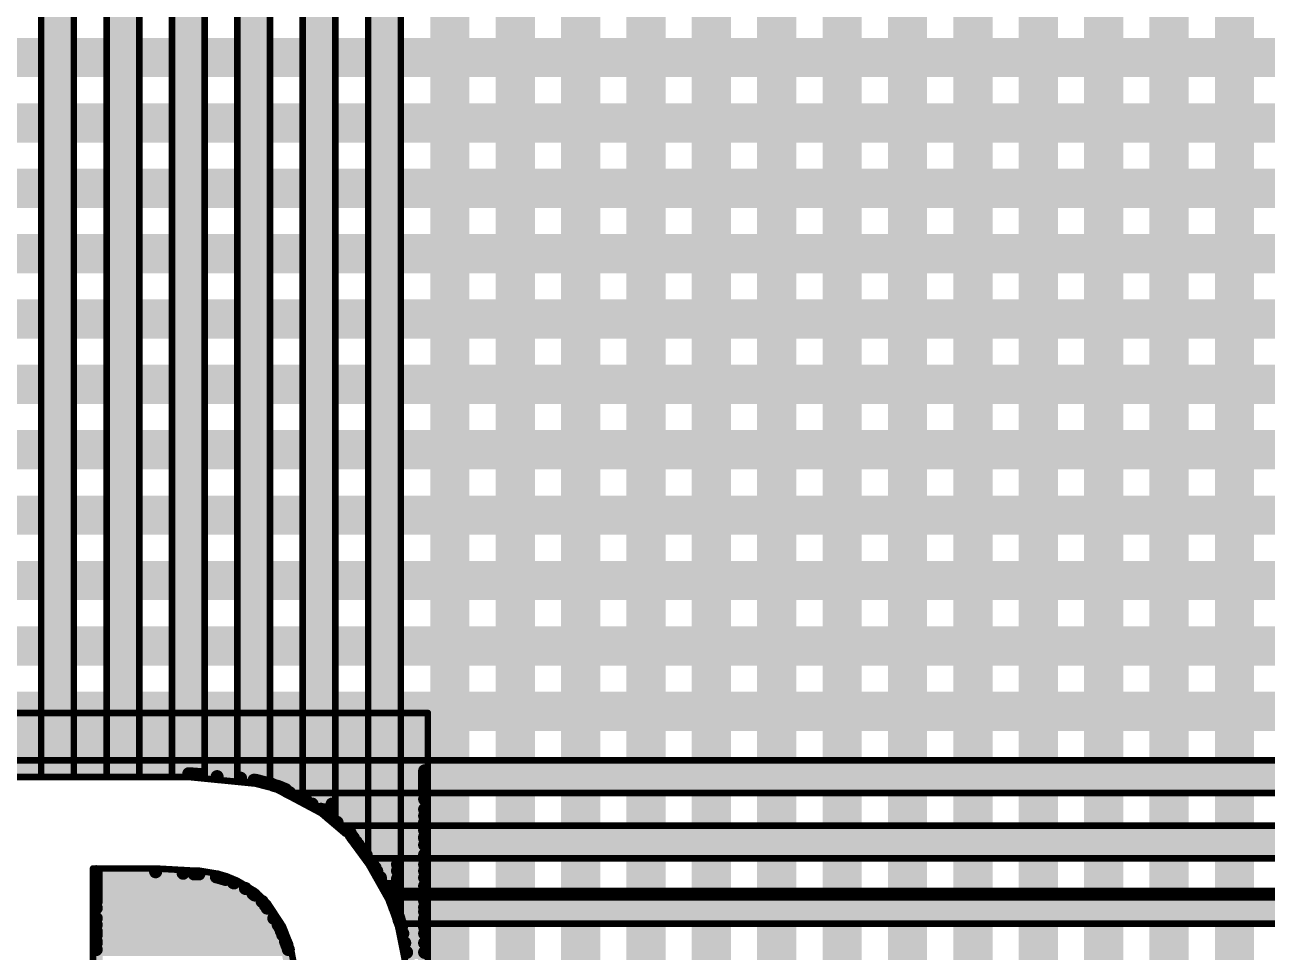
# Model space of a CAD drawing. Header units: millimetres. Extents: x 2260 to 2572, y -21 to 200.
# Drawn here: x 2340.845 to 2345.671, y 69.205 to 72.808 of the extents above; entities that cross this region are included whole.
import ezdxf

# ---------------------------------------------------------------- set-up
doc = ezdxf.new("R2010")
doc.units = ezdxf.units.MM
doc.layers.get('0').update_dxf_attribs({"lineweight": 18})
doc.layers.add('01', color=1, linetype='Continuous', lineweight=18)

# ---------------------------------------------------------------- blocks, each defined once
blk = doc.blocks.new('PAD_R1')
blk.add_lwpolyline([(0.25, 0, 0.5, 0.5, 1), (-0.25, 0, 0.5, 0.5, 1)], format="xyseb", close=True)

msp = doc.modelspace()

# ---------------------------------------------------------------- linework, layer by layer
at = {"layer": '01'}
for points in [[(2342.4962, 137.5361, 0.1524, 0.1524, 0), (2342.4962, 65.7287, 0.1524, 0.1524, 0)], [(2342.7502, 137.5361, 0.1524, 0.1524, 0), (2342.7502, 65.7287, 0.1524, 0.1524, 0)], [(2343.0042, 137.5361, 0.1524, 0.1524, 0), (2343.0042, 65.7287, 0.1524, 0.1524, 0)], [(2343.2582, 137.5361, 0.1524, 0.1524, 0), (2343.2582, 65.7287, 0.1524, 0.1524, 0)], [(2343.5122, 137.5361, 0.1524, 0.1524, 0), (2343.5122, 65.7287, 0.1524, 0.1524, 0)], [(2343.7662, 137.5361, 0.1524, 0.1524, 0), (2343.7662, 65.7287, 0.1524, 0.1524, 0)], [(2344.0202, 137.5361, 0.1524, 0.1524, 0), (2344.0202, 65.7287, 0.1524, 0.1524, 0)], [(2344.2742, 137.5361, 0.1524, 0.1524, 0), (2344.2742, 65.7287, 0.1524, 0.1524, 0)], [(2344.5282, 137.5361, 0.1524, 0.1524, 0), (2344.5282, 65.7287, 0.1524, 0.1524, 0)], [(2344.7822, 137.5361, 0.1524, 0.1524, 0), (2344.7822, 65.7287, 0.1524, 0.1524, 0)], [(2345.0362, 137.5361, 0.1524, 0.1524, 0), (2345.0362, 65.7287, 0.1524, 0.1524, 0)], [(2345.2902, 137.5361, 0.1524, 0.1524, 0), (2345.2902, 65.7287, 0.1524, 0.1524, 0)], [(2345.5442, 137.5361, 0.1524, 0.1524, 0), (2345.5442, 65.7287, 0.1524, 0.1524, 0)], [(2340.9468, 69.8732, 0.1016, 0.1016, 0), (2340.9468, 137.5361, 0.1016, 0.1016, 0)], [(2340.9087, 137.5361, 0.0254, 0.0254, 0), (2340.9087, 69.8859, 0.0254, 0.0254, 0)], [(2340.9976, 69.8732, 0.1016, 0.1016, 0), (2340.9976, 137.5361, 0.1016, 0.1016, 0)], [(2341.0357, 69.8859, 0.0254, 0.0254, 0), (2341.0357, 137.5361, 0.0254, 0.0254, 0)], [(2341.2008, 69.8732, 0.1016, 0.1016, 0), (2341.2008, 137.5361, 0.1016, 0.1016, 0)], [(2341.1627, 137.5361, 0.0254, 0.0254, 0), (2341.1627, 69.8859, 0.0254, 0.0254, 0)], [(2341.2516, 69.8732, 0.1016, 0.1016, 0), (2341.2516, 137.5361, 0.1016, 0.1016, 0)], [(2341.2897, 69.8859, 0.0254, 0.0254, 0), (2341.2897, 137.5361, 0.0254, 0.0254, 0)], [(2341.4548, 69.8732, 0.1016, 0.1016, 0), (2341.4548, 137.5361, 0.1016, 0.1016, 0)], [(2341.4167, 137.5361, 0.0254, 0.0254, 0), (2341.4167, 69.8859, 0.0254, 0.0254, 0)], [(2341.5056, 69.8732, 0.1016, 0.1016, 0), (2341.5056, 137.5361, 0.1016, 0.1016, 0)], [(2341.5437, 69.8813, 0.0254, 0.0254, 0), (2341.5437, 137.5361, 0.0254, 0.0254, 0)], [(2341.7088, 69.8591, 0.1016, 0.1016, 0), (2341.7088, 137.5361, 0.1016, 0.1016, 0)], [(2341.6707, 137.5361, 0.0254, 0.0254, 0), (2341.6707, 69.8701, 0.0254, 0.0254, 0)], [(2341.7596, 69.8591, 0.1016, 0.1016, 0), (2341.7596, 137.5361, 0.1016, 0.1016, 0)], [(2341.7977, 69.8464, 0.0254, 0.0254, 0), (2341.7977, 137.5361, 0.0254, 0.0254, 0)], [(2341.9628, 69.7808, 0.1016, 0.1016, 0), (2341.9628, 137.5361, 0.1016, 0.1016, 0)], [(2341.9247, 137.5361, 0.0254, 0.0254, 0), (2341.9247, 69.788, 0.0254, 0.0254, 0)], [(2342.0136, 69.7808, 0.1016, 0.1016, 0), (2342.0136, 137.5361, 0.1016, 0.1016, 0)], [(2342.0517, 69.7019, 0.0254, 0.0254, 0), (2342.0517, 137.5361, 0.0254, 0.0254, 0)], [(2342.2168, 69.5465, 0.1016, 0.1016, 0), (2342.2168, 137.5361, 0.1016, 0.1016, 0)], [(2342.1787, 137.5361, 0.0254, 0.0254, 0), (2342.1787, 69.5498, 0.0254, 0.0254, 0)], [(2342.2676, 69.5465, 0.1016, 0.1016, 0), (2342.2676, 137.5361, 0.1016, 0.1016, 0)], [(2342.3057, 69.2544, 0.0254, 0.0254, 0), (2342.3057, 137.5361, 0.0254, 0.0254, 0)], [(2350.4741, 72.6813, 0.1524, 0.1524, 0), (2325.4264, 72.6813, 0.1524, 0.1524, 0)], [(2350.4741, 72.4273, 0.1524, 0.1524, 0), (2325.4264, 72.4273, 0.1524, 0.1524, 0)], [(2350.4741, 72.1733, 0.1524, 0.1524, 0), (2325.4264, 72.1733, 0.1524, 0.1524, 0)], [(2350.4741, 71.9193, 0.1524, 0.1524, 0), (2325.4264, 71.9193, 0.1524, 0.1524, 0)], [(2350.4741, 71.6653, 0.1524, 0.1524, 0), (2325.4264, 71.6653, 0.1524, 0.1524, 0)], [(2350.4741, 71.4113, 0.1524, 0.1524, 0), (2325.4264, 71.4113, 0.1524, 0.1524, 0)], [(2350.4741, 71.1573, 0.1524, 0.1524, 0), (2325.4264, 71.1573, 0.1524, 0.1524, 0)], [(2350.4741, 70.9033, 0.1524, 0.1524, 0), (2325.4264, 70.9033, 0.1524, 0.1524, 0)], [(2350.4741, 70.6493, 0.1524, 0.1524, 0), (2325.4264, 70.6493, 0.1524, 0.1524, 0)], [(2350.4741, 70.3953, 0.1524, 0.1524, 0), (2325.4264, 70.3953, 0.1524, 0.1524, 0)], [(2350.4741, 70.1413, 0.1524, 0.1524, 0), (2325.4264, 70.1413, 0.1524, 0.1524, 0)], [(2342.4236, 70.0457, 0.2032, 0.2032, 0), (2336.9063, 70.0457, 0.2032, 0.2032, 0)], [(2342.4109, 70.1346, 0.0254, 0.0254, 0), (2336.919, 70.1346, 0.0254, 0.0254, 0)], [(2342.4109, 67.8162, 0.0254, 0.0254, 0), (2342.4109, 70.1346, 0.0254, 0.0254, 0)], [(2342.4236, 70.0114, 0.2032, 0.2032, 0), (2336.9063, 70.0114, 0.2032, 0.2032, 0)], [(2350.4912, 69.9352, 0.0508, 0.0508, 0), (2325.4092, 69.9352, 0.0508, 0.0508, 0)], [(2350.4741, 69.9381, 0.0508, 0.0508, 0), (2325.4264, 69.9381, 0.0508, 0.0508, 0)], [(2350.4741, 69.9381, 0.0508, 0.0508, 0), (2325.4264, 69.9381, 0.0508, 0.0508, 0)], [(2350.4741, 69.9508, 0.0254, 0.0254, 0), (2325.4264, 69.9508, 0.0254, 0.0254, 0)], [(2350.5201, 69.9098, 0.0508, 0.0508, 0), (2339.758, 69.9098, 0.0508, 0.0508, 0)], [(2342.3982, 69.9098, 0.0508, 0.0508, 0), (2339.758, 69.9098, 0.0508, 0.0508, 0)], [(2342.3982, 69.8732, 0.0508, 0.0508, 0), (2342.3982, 69.9098, 0.0508, 0.0508, 0)], [(2340.6769, 69.8986, 0.0508, 0.0508, 0), (2341.4823, 69.8986, 0.0508, 0.0508, 0)], [(2340.6769, 69.8986, 0.0508, 0.0508, 0), (2341.4823, 69.8986, 0.0508, 0.0508, 0)], [(2340.6896, 69.8859, 0.0254, 0.0254, 0), (2341.4816, 69.8859, 0.0254, 0.0254, 0)], [(2340.6896, 69.8859, 0.0254, 0.0254, 0), (2341.4816, 69.8859, 0.0254, 0.0254, 0)], [(2340.9087, 69.8859, 0.0254, 0.0254, 0), (2341.0357, 69.8859, 0.0254, 0.0254, 0)], [(2341.1627, 69.8859, 0.0254, 0.0254, 0), (2341.2897, 69.8859, 0.0254, 0.0254, 0)], [(2341.4167, 69.8859, 0.0254, 0.0254, 0), (2341.4815, 69.8859, 0.0254, 0.0254, 0)], [(2341.482, 69.8986, 0.0508, 0.0508, 0), (2341.531, 69.895, 0.0508, 0.0508, 0)], [(2341.4823, 69.8986, 0.0508, 0.0508, 0), (2341.7423, 69.8729, 0.0508, 0.0508, 0)], [(2341.4823, 69.8986, 0.0508, 0.0508, 0), (2341.7423, 69.8729, 0.0508, 0.0508, 0)], [(2341.4815, 69.8859, 0.0254, 0.0254, 0), (2341.5437, 69.8813, 0.0254, 0.0254, 0)], [(2341.4816, 69.8859, 0.0254, 0.0254, 0), (2341.7401, 69.8603, 0.0254, 0.0254, 0)], [(2341.4816, 69.8859, 0.0254, 0.0254, 0), (2341.7401, 69.8603, 0.0254, 0.0254, 0)], [(2350.5249, 69.8873, 0.0508, 0.0508, 0), (2341.592, 69.8873, 0.0508, 0.0508, 0)], [(2341.6834, 69.8811, 0.0508, 0.0508, 0), (2341.7428, 69.8727, 0.0508, 0.0508, 0)], [(2341.6707, 69.8701, 0.0254, 0.0254, 0), (2341.7403, 69.8603, 0.0254, 0.0254, 0)], [(2350.5233, 69.8732, 0.0508, 0.0508, 0), (2341.7351, 69.8732, 0.0508, 0.0508, 0)], [(2342.3982, 69.8732, 0.0508, 0.0508, 0), (2341.7351, 69.8732, 0.0508, 0.0508, 0)], [(2341.7423, 69.8729, 0.0508, 0.0508, 0), (2341.7947, 69.8592, 0.0508, 0.0508, 0)], [(2341.7423, 69.8729, 0.0508, 0.0508, 0), (2341.7947, 69.8592, 0.0508, 0.0508, 0)], [(2341.7428, 69.8727, 0.0508, 0.0508, 0), (2341.7854, 69.8617, 0.0508, 0.0508, 0)], [(2341.7947, 69.8592, 0.0508, 0.0508, 0), (2341.8005, 69.8592, 0.0508, 0.0508, 0)], [(2341.7947, 69.8592, 0.0508, 0.0508, 0), (2341.8005, 69.8592, 0.0508, 0.0508, 0)], [(2341.8005, 69.8592, 0.0508, 0.0508, 0), (2341.8101, 69.8544, 0.0508, 0.0508, 0)], [(2341.8005, 69.8592, 0.0508, 0.0508, 0), (2341.8101, 69.8544, 0.0508, 0.0508, 0)], [(2342.3982, 69.8478, 0.0508, 0.0508, 0), (2342.3982, 69.8732, 0.0508, 0.0508, 0)], [(2341.7401, 69.8603, 0.0254, 0.0254, 0), (2341.793, 69.8465, 0.0254, 0.0254, 0)], [(2341.7401, 69.8603, 0.0254, 0.0254, 0), (2341.793, 69.8465, 0.0254, 0.0254, 0)], [(2341.7403, 69.8603, 0.0254, 0.0254, 0), (2341.793, 69.8465, 0.0254, 0.0254, 0)], [(2341.793, 69.8465, 0.0254, 0.0254, 0), (2341.7975, 69.8465, 0.0254, 0.0254, 0)], [(2341.793, 69.8465, 0.0254, 0.0254, 0), (2341.7975, 69.8465, 0.0254, 0.0254, 0)], [(2341.793, 69.8465, 0.0254, 0.0254, 0), (2341.7975, 69.8465, 0.0254, 0.0254, 0)], [(2341.8101, 69.8544, 0.0508, 0.0508, 0), (2341.8158, 69.8523, 0.0508, 0.0508, 0)], [(2341.8101, 69.8544, 0.0508, 0.0508, 0), (2341.8158, 69.8523, 0.0508, 0.0508, 0)], [(2341.7975, 69.8465, 0.0254, 0.0254, 0), (2341.8051, 69.8427, 0.0254, 0.0254, 0)], [(2341.7975, 69.8465, 0.0254, 0.0254, 0), (2341.8051, 69.8427, 0.0254, 0.0254, 0)], [(2341.7975, 69.8465, 0.0254, 0.0254, 0), (2341.7977, 69.8464, 0.0254, 0.0254, 0)], [(2341.8158, 69.8523, 0.0508, 0.0508, 0), (2341.8278, 69.8494, 0.0508, 0.0508, 0)], [(2341.8158, 69.8523, 0.0508, 0.0508, 0), (2341.829, 69.8491, 0.0508, 0.0508, 0)], [(2341.8051, 69.8427, 0.0254, 0.0254, 0), (2341.8121, 69.8402, 0.0254, 0.0254, 0)], [(2341.8051, 69.8427, 0.0254, 0.0254, 0), (2341.8121, 69.8402, 0.0254, 0.0254, 0)], [(2341.8121, 69.8402, 0.0254, 0.0254, 0), (2341.8238, 69.8373, 0.0254, 0.0254, 0)], [(2341.8121, 69.8402, 0.0254, 0.0254, 0), (2341.8244, 69.8372, 0.0254, 0.0254, 0)], [(2341.8278, 69.8494, 0.0508, 0.0508, 0), (2341.8589, 69.8365, 0.0508, 0.0508, 0)], [(2341.829, 69.8491, 0.0508, 0.0508, 0), (2342.0034, 69.7561, 0.0508, 0.0508, 0)], [(2342.3982, 69.8478, 0.0508, 0.0508, 0), (2341.8305, 69.8478, 0.0508, 0.0508, 0)], [(2350.5066, 69.8478, 0.0508, 0.0508, 0), (2341.8306, 69.8478, 0.0508, 0.0508, 0)], [(2341.8238, 69.8373, 0.0254, 0.0254, 0), (2341.8563, 69.8238, 0.0254, 0.0254, 0)], [(2341.8244, 69.8372, 0.0254, 0.0254, 0), (2341.9962, 69.7456, 0.0254, 0.0254, 0)], [(2342.3982, 69.8338, 0.0508, 0.0508, 0), (2341.8568, 69.8338, 0.0508, 0.0508, 0)], [(2341.8589, 69.8365, 0.0508, 0.0508, 0), (2350.4741, 69.8365, 0.0508, 0.0508, 0)], [(2342.3982, 69.831, 0.0508, 0.0508, 0), (2341.8621, 69.831, 0.0508, 0.0508, 0)], [(2342.3982, 69.828, 0.0508, 0.0508, 0), (2341.8678, 69.828, 0.0508, 0.0508, 0)], [(2341.8563, 69.8238, 0.0254, 0.0254, 0), (2350.4741, 69.8238, 0.0254, 0.0254, 0)], [(2342.3982, 69.8252, 0.0508, 0.0508, 0), (2341.873, 69.8252, 0.0508, 0.0508, 0)], [(2342.3982, 69.8338, 0.0508, 0.0508, 0), (2342.3982, 69.8478, 0.0508, 0.0508, 0)], [(2342.3982, 69.831, 0.0508, 0.0508, 0), (2342.3982, 69.8338, 0.0508, 0.0508, 0)], [(2342.3982, 69.828, 0.0508, 0.0508, 0), (2342.3982, 69.831, 0.0508, 0.0508, 0)], [(2342.3982, 69.8252, 0.0508, 0.0508, 0), (2342.3982, 69.828, 0.0508, 0.0508, 0)], [(2342.3982, 69.735, 0.0508, 0.0508, 0), (2342.3982, 69.8252, 0.0508, 0.0508, 0)], [(2342.3982, 69.7998, 0.0508, 0.0508, 0), (2341.9215, 69.7998, 0.0508, 0.0508, 0)], [(2341.9374, 69.7952, 0.0508, 0.0508, 0), (2342.0033, 69.7561, 0.0508, 0.0508, 0)], [(2341.9247, 69.788, 0.0254, 0.0254, 0), (2341.9962, 69.7456, 0.0254, 0.0254, 0)], [(2342.039, 69.7808, 0.0508, 0.0508, 0), (2341.961, 69.7808, 0.0508, 0.0508, 0)], [(2342.3982, 69.7604, 0.0508, 0.0508, 0), (2341.9954, 69.7604, 0.0508, 0.0508, 0)], [(2342.039, 69.735, 0.0508, 0.0508, 0), (2342.039, 69.7808, 0.0508, 0.0508, 0)], [(2342.039, 69.7579, 0.0508, 0.0508, 0), (2342.0003, 69.7579, 0.0508, 0.0508, 0)], [(2342.0033, 69.7561, 0.0508, 0.0508, 0), (2342.0394, 69.7284, 0.0508, 0.0508, 0)], [(2342.0034, 69.7561, 0.0508, 0.0508, 0), (2342.0944, 69.6786, 0.0508, 0.0508, 0)], [(2341.9962, 69.7456, 0.0254, 0.0254, 0), (2342.0897, 69.6659, 0.0254, 0.0254, 0)], [(2341.9962, 69.7456, 0.0254, 0.0254, 0), (2342.0453, 69.7079, 0.0254, 0.0254, 0)], [(2342.3982, 69.735, 0.0508, 0.0508, 0), (2342.0276, 69.735, 0.0508, 0.0508, 0)], [(2342.039, 69.735, 0.0508, 0.0508, 0), (2342.0301, 69.735, 0.0508, 0.0508, 0)], [(2342.039, 69.7282, 0.0508, 0.0508, 0), (2342.039, 69.735, 0.0508, 0.0508, 0)], [(2342.3982, 69.6532, 0.0508, 0.0508, 0), (2342.3982, 69.735, 0.0508, 0.0508, 0)], [(2342.3982, 69.7096, 0.0508, 0.0508, 0), (2342.058, 69.7096, 0.0508, 0.0508, 0)], [(2342.0453, 69.7079, 0.0254, 0.0254, 0), (2342.0517, 69.7019, 0.0254, 0.0254, 0)], [(2342.0554, 69.6968, 0.0254, 0.0254, 0), (2342.0899, 69.6659, 0.0254, 0.0254, 0)], [(2350.4741, 69.6968, 0.0254, 0.0254, 0), (2342.0554, 69.6968, 0.0254, 0.0254, 0)], [(2350.4741, 69.6841, 0.0508, 0.0508, 0), (2342.0886, 69.6841, 0.0508, 0.0508, 0)], [(2342.0886, 69.6841, 0.0508, 0.0508, 0), (2342.0948, 69.6786, 0.0508, 0.0508, 0)], [(2350.4741, 69.6841, 0.0508, 0.0508, 0), (2342.0886, 69.6841, 0.0508, 0.0508, 0)], [(2342.3982, 69.6786, 0.0508, 0.0508, 0), (2342.0944, 69.6786, 0.0508, 0.0508, 0)], [(2342.0944, 69.6786, 0.0508, 0.0508, 0), (2342.1038, 69.6786, 0.0508, 0.0508, 0)], [(2350.4971, 69.6786, 0.0508, 0.0508, 0), (2342.0948, 69.6786, 0.0508, 0.0508, 0)], [(2342.0948, 69.6786, 0.0508, 0.0508, 0), (2342.1038, 69.6786, 0.0508, 0.0508, 0)], [(2342.1038, 69.6786, 0.0508, 0.0508, 0), (2342.1124, 69.6607, 0.0508, 0.0508, 0)], [(2342.1038, 69.6786, 0.0508, 0.0508, 0), (2342.1125, 69.6605, 0.0508, 0.0508, 0)], [(2342.0897, 69.6659, 0.0254, 0.0254, 0), (2342.0958, 69.6659, 0.0254, 0.0254, 0)], [(2342.0899, 69.6659, 0.0254, 0.0254, 0), (2342.0958, 69.6659, 0.0254, 0.0254, 0)], [(2342.0958, 69.6659, 0.0254, 0.0254, 0), (2342.1015, 69.654, 0.0254, 0.0254, 0)], [(2342.0958, 69.6659, 0.0254, 0.0254, 0), (2342.1016, 69.6539, 0.0254, 0.0254, 0)], [(2342.1124, 69.6607, 0.0508, 0.0508, 0), (2342.1215, 69.6486, 0.0508, 0.0508, 0)], [(2342.1125, 69.6605, 0.0508, 0.0508, 0), (2342.2054, 69.534, 0.0508, 0.0508, 0)], [(2342.1015, 69.654, 0.0254, 0.0254, 0), (2342.165, 69.5698, 0.0254, 0.0254, 0)], [(2342.1016, 69.6539, 0.0254, 0.0254, 0), (2342.1946, 69.5272, 0.0254, 0.0254, 0)], [(2342.3982, 69.6532, 0.0508, 0.0508, 0), (2342.1174, 69.6532, 0.0508, 0.0508, 0)], [(2350.5212, 69.6532, 0.0508, 0.0508, 0), (2342.1175, 69.6532, 0.0508, 0.0508, 0)], [(2342.1215, 69.6486, 0.0508, 0.0508, 0), (2342.1713, 69.5825, 0.0508, 0.0508, 0)], [(2342.3982, 69.6474, 0.0508, 0.0508, 0), (2342.1216, 69.6474, 0.0508, 0.0508, 0)], [(2350.5233, 69.6474, 0.0508, 0.0508, 0), (2342.1219, 69.6474, 0.0508, 0.0508, 0)], [(2350.5249, 69.6333, 0.0508, 0.0508, 0), (2342.1325, 69.6333, 0.0508, 0.0508, 0)], [(2342.3982, 69.622, 0.0508, 0.0508, 0), (2342.1408, 69.622, 0.0508, 0.0508, 0)], [(2342.3982, 69.6474, 0.0508, 0.0508, 0), (2342.3982, 69.6532, 0.0508, 0.0508, 0)], [(2342.3982, 69.5204, 0.0508, 0.0508, 0), (2342.3982, 69.6474, 0.0508, 0.0508, 0)], [(2350.5181, 69.6079, 0.0508, 0.0508, 0), (2342.1522, 69.6079, 0.0508, 0.0508, 0)], [(2342.3982, 69.5839, 0.0508, 0.0508, 0), (2342.1687, 69.5839, 0.0508, 0.0508, 0)], [(2350.4741, 69.5825, 0.0508, 0.0508, 0), (2342.1713, 69.5825, 0.0508, 0.0508, 0)], [(2342.1713, 69.5825, 0.0508, 0.0508, 0), (2350.4741, 69.5825, 0.0508, 0.0508, 0)], [(2341.1226, 69.518, 0.0508, 0.0508, 0), (2341.1226, 69.512, 0.0508, 0.0508, 0)], [(2341.1099, 69.5303, 0.0254, 0.0254, 0), (2341.1099, 68.2633, 0.0254, 0.0254, 0)], [(2341.3537, 69.5303, 0.0254, 0.0254, 0), (2341.1099, 69.5303, 0.0254, 0.0254, 0)], [(2341.3533, 69.5176, 0.0508, 0.0508, 0), (2341.1226, 69.5176, 0.0508, 0.0508, 0)], [(2341.5029, 69.5092, 0.0508, 0.0508, 0), (2341.3533, 69.5176, 0.0508, 0.0508, 0)], [(2341.5033, 69.5219, 0.0254, 0.0254, 0), (2341.3537, 69.5303, 0.0254, 0.0254, 0)], [(2342.165, 69.5698, 0.0254, 0.0254, 0), (2350.4741, 69.5698, 0.0254, 0.0254, 0)], [(2342.1914, 69.5531, 0.0508, 0.0508, 0), (2342.2689, 69.4156, 0.0508, 0.0508, 0)], [(2342.1787, 69.5498, 0.0254, 0.0254, 0), (2342.2574, 69.4102, 0.0254, 0.0254, 0)], [(2342.293, 69.5465, 0.0508, 0.0508, 0), (2342.1947, 69.5465, 0.0508, 0.0508, 0)], [(2342.3982, 69.5458, 0.0508, 0.0508, 0), (2342.1967, 69.5458, 0.0508, 0.0508, 0)], [(2342.2054, 69.534, 0.0508, 0.0508, 0), (2342.269, 69.4153, 0.0508, 0.0508, 0)], [(2342.293, 69.5211, 0.0508, 0.0508, 0), (2342.2095, 69.5211, 0.0508, 0.0508, 0)], [(2342.3982, 69.5204, 0.0508, 0.0508, 0), (2342.2122, 69.5204, 0.0508, 0.0508, 0)], [(2342.293, 69.4048, 0.0508, 0.0508, 0), (2342.293, 69.5465, 0.0508, 0.0508, 0)], [(2342.3982, 69.4048, 0.0508, 0.0508, 0), (2342.3982, 69.5204, 0.0508, 0.0508, 0)], [(2341.4601, 69.512, 0.0508, 0.0508, 0), (2341.1226, 69.512, 0.0508, 0.0508, 0)], [(2341.1226, 69.512, 0.0508, 0.0508, 0), (2341.1226, 69.4978, 0.0508, 0.0508, 0)], [(2341.5927, 69.4978, 0.0508, 0.0508, 0), (2341.1226, 69.4978, 0.0508, 0.0508, 0)], [(2341.1226, 69.4978, 0.0508, 0.0508, 0), (2341.1226, 69.4528, 0.0508, 0.0508, 0)], [(2341.6553, 69.4753, 0.0508, 0.0508, 0), (2341.1226, 69.4753, 0.0508, 0.0508, 0)], [(2341.5214, 69.5092, 0.0508, 0.0508, 0), (2341.5029, 69.5092, 0.0508, 0.0508, 0)], [(2341.5224, 69.5219, 0.0254, 0.0254, 0), (2341.5033, 69.5219, 0.0254, 0.0254, 0)], [(2341.5892, 69.498, 0.0508, 0.0508, 0), (2341.5214, 69.5092, 0.0508, 0.0508, 0)], [(2341.5902, 69.5107, 0.0254, 0.0254, 0), (2341.5224, 69.5219, 0.0254, 0.0254, 0)], [(2341.5904, 69.498, 0.0508, 0.0508, 0), (2341.5892, 69.498, 0.0508, 0.0508, 0)], [(2341.625, 69.488, 0.0508, 0.0508, 0), (2341.5904, 69.498, 0.0508, 0.0508, 0)], [(2341.5922, 69.5107, 0.0254, 0.0254, 0), (2341.5902, 69.5107, 0.0254, 0.0254, 0)], [(2341.6292, 69.5, 0.0254, 0.0254, 0), (2341.5922, 69.5107, 0.0254, 0.0254, 0)], [(2341.6578, 69.4743, 0.0508, 0.0508, 0), (2341.625, 69.488, 0.0508, 0.0508, 0)], [(2341.67, 69.483, 0.0254, 0.0254, 0), (2341.6292, 69.5, 0.0254, 0.0254, 0)], [(2341.7314, 69.4324, 0.0508, 0.0508, 0), (2341.6578, 69.4743, 0.0508, 0.0508, 0)], [(2341.7388, 69.4427, 0.0254, 0.0254, 0), (2341.67, 69.483, 0.0254, 0.0254, 0)], [(2342.1946, 69.5272, 0.0254, 0.0254, 0), (2342.2574, 69.4101, 0.0254, 0.0254, 0)], [(2342.3982, 69.495, 0.0508, 0.0508, 0), (2342.2263, 69.495, 0.0508, 0.0508, 0)], [(2342.293, 69.4908, 0.0508, 0.0508, 0), (2342.2265, 69.4908, 0.0508, 0.0508, 0)], [(2341.7019, 69.4528, 0.0508, 0.0508, 0), (2341.1226, 69.4528, 0.0508, 0.0508, 0)], [(2341.1226, 69.4528, 0.0508, 0.0508, 0), (2341.1226, 69.402, 0.0508, 0.0508, 0)], [(2341.7381, 69.4274, 0.0508, 0.0508, 0), (2341.1226, 69.4274, 0.0508, 0.0508, 0)], [(2341.7381, 69.4274, 0.0508, 0.0508, 0), (2341.1226, 69.4274, 0.0508, 0.0508, 0)], [(2341.7795, 69.3871, 0.0508, 0.0508, 0), (2341.7314, 69.4324, 0.0508, 0.0508, 0)], [(2341.7389, 69.4426, 0.0254, 0.0254, 0), (2341.7388, 69.4427, 0.0254, 0.0254, 0)], [(2341.7391, 69.4425, 0.0254, 0.0254, 0), (2341.7389, 69.4426, 0.0254, 0.0254, 0)], [(2341.7897, 69.3946, 0.0254, 0.0254, 0), (2341.7391, 69.4425, 0.0254, 0.0254, 0)], [(2342.293, 69.4605, 0.0508, 0.0508, 0), (2342.2436, 69.4605, 0.0508, 0.0508, 0)], [(2342.3982, 69.4626, 0.0508, 0.0508, 0), (2342.2437, 69.4626, 0.0508, 0.0508, 0)], [(2342.241, 69.4428, 0.0254, 0.0254, 0), (2342.2575, 69.4099, 0.0254, 0.0254, 0)], [(2350.4741, 69.4428, 0.0254, 0.0254, 0), (2342.241, 69.4428, 0.0254, 0.0254, 0)], [(2350.4741, 69.4428, 0.0254, 0.0254, 0), (2342.241, 69.4428, 0.0254, 0.0254, 0)], [(2342.293, 69.4302, 0.0508, 0.0508, 0), (2342.2607, 69.4302, 0.0508, 0.0508, 0)], [(2342.3982, 69.4302, 0.0508, 0.0508, 0), (2342.261, 69.4302, 0.0508, 0.0508, 0)], [(2342.2616, 69.4301, 0.0508, 0.0508, 0), (2342.2691, 69.415, 0.0508, 0.0508, 0)], [(2350.4741, 69.4301, 0.0508, 0.0508, 0), (2342.2616, 69.4301, 0.0508, 0.0508, 0)], [(2341.767, 69.402, 0.0508, 0.0508, 0), (2341.1226, 69.402, 0.0508, 0.0508, 0)], [(2341.1226, 69.402, 0.0508, 0.0508, 0), (2341.1226, 69.3116, 0.0508, 0.0508, 0)], [(2341.7863, 69.3766, 0.0508, 0.0508, 0), (2341.1226, 69.3766, 0.0508, 0.0508, 0)], [(2341.8365, 69.2999, 0.0508, 0.0508, 0), (2341.7795, 69.3871, 0.0508, 0.0508, 0)], [(2341.8479, 69.3057, 0.0254, 0.0254, 0), (2341.7897, 69.3946, 0.0254, 0.0254, 0)], [(2350.5121, 69.4302, 0.0254, 0.0254, 0), (2342.2473, 69.4302, 0.0254, 0.0254, 0)], [(2350.5248, 69.4175, 0.0254, 0.0254, 0), (2342.2537, 69.4175, 0.0254, 0.0254, 0)], [(2342.2689, 69.4156, 0.0508, 0.0508, 0), (2342.2934, 69.3503, 0.0508, 0.0508, 0)], [(2342.269, 69.4153, 0.0508, 0.0508, 0), (2342.2966, 69.3416, 0.0508, 0.0508, 0)], [(2342.2691, 69.415, 0.0508, 0.0508, 0), (2342.2792, 69.3883, 0.0508, 0.0508, 0)], [(2342.2574, 69.4102, 0.0254, 0.0254, 0), (2342.2839, 69.3393, 0.0254, 0.0254, 0)], [(2342.2574, 69.4101, 0.0254, 0.0254, 0), (2342.2839, 69.3393, 0.0254, 0.0254, 0)], [(2342.2575, 69.4099, 0.0254, 0.0254, 0), (2342.2839, 69.3393, 0.0254, 0.0254, 0)], [(2350.5185, 69.4048, 0.0508, 0.0508, 0), (2342.2725, 69.4048, 0.0508, 0.0508, 0)], [(2342.3982, 69.4048, 0.0508, 0.0508, 0), (2342.2725, 69.4048, 0.0508, 0.0508, 0)], [(2342.293, 69.4048, 0.0508, 0.0508, 0), (2342.2725, 69.4048, 0.0508, 0.0508, 0)], [(2342.2792, 69.3883, 0.0508, 0.0508, 0), (2342.2966, 69.3416, 0.0508, 0.0508, 0)], [(2350.5249, 69.3793, 0.0508, 0.0508, 0), (2342.2821, 69.3793, 0.0508, 0.0508, 0)], [(2342.3982, 69.3794, 0.0508, 0.0508, 0), (2342.2825, 69.3794, 0.0508, 0.0508, 0)], [(2342.293, 69.3794, 0.0508, 0.0508, 0), (2342.2825, 69.3794, 0.0508, 0.0508, 0)], [(2342.293, 69.3502, 0.0508, 0.0508, 0), (2342.293, 69.4048, 0.0508, 0.0508, 0)], [(2342.3982, 69.337, 0.0508, 0.0508, 0), (2342.3982, 69.4048, 0.0508, 0.0508, 0)], [(2341.8123, 69.337, 0.0508, 0.0508, 0), (2341.1226, 69.337, 0.0508, 0.0508, 0)], [(2342.3982, 69.3624, 0.0508, 0.0508, 0), (2342.2888, 69.3624, 0.0508, 0.0508, 0)], [(2342.293, 69.3624, 0.0508, 0.0508, 0), (2342.2888, 69.3624, 0.0508, 0.0508, 0)], [(2342.2966, 69.3416, 0.0508, 0.0508, 0), (2342.2966, 69.3402, 0.0508, 0.0508, 0)], [(2342.2966, 69.3416, 0.0508, 0.0508, 0), (2342.2966, 69.3402, 0.0508, 0.0508, 0)], [(2342.2966, 69.3402, 0.0508, 0.0508, 0), (2342.298, 69.3374, 0.0508, 0.0508, 0)], [(2342.2966, 69.3402, 0.0508, 0.0508, 0), (2342.298, 69.3374, 0.0508, 0.0508, 0)], [(2342.2839, 69.3393, 0.0254, 0.0254, 0), (2342.2839, 69.3372, 0.0254, 0.0254, 0)], [(2342.2839, 69.3393, 0.0254, 0.0254, 0), (2342.2839, 69.3372, 0.0254, 0.0254, 0)], [(2342.2839, 69.3393, 0.0254, 0.0254, 0), (2342.2839, 69.3372, 0.0254, 0.0254, 0)], [(2342.2839, 69.3372, 0.0254, 0.0254, 0), (2342.286, 69.333, 0.0254, 0.0254, 0)], [(2342.2839, 69.3372, 0.0254, 0.0254, 0), (2342.286, 69.333, 0.0254, 0.0254, 0)], [(2342.2839, 69.3372, 0.0254, 0.0254, 0), (2342.286, 69.333, 0.0254, 0.0254, 0)], [(2350.5028, 69.337, 0.0508, 0.0508, 0), (2342.2976, 69.337, 0.0508, 0.0508, 0)], [(2342.3982, 69.337, 0.0508, 0.0508, 0), (2342.2976, 69.337, 0.0508, 0.0508, 0)], [(2342.298, 69.3374, 0.0508, 0.0508, 0), (2342.3003, 69.3282, 0.0508, 0.0508, 0)], [(2342.298, 69.3374, 0.0508, 0.0508, 0), (2342.301, 69.3252, 0.0508, 0.0508, 0)], [(2350.4982, 69.3342, 0.0508, 0.0508, 0), (2342.2984, 69.3342, 0.0508, 0.0508, 0)], [(2342.3982, 69.3342, 0.0508, 0.0508, 0), (2342.2984, 69.3342, 0.0508, 0.0508, 0)], [(2342.3982, 69.3286, 0.0508, 0.0508, 0), (2342.2994, 69.3286, 0.0508, 0.0508, 0)], [(2342.2996, 69.3285, 0.0508, 0.0508, 0), (2350.4741, 69.3285, 0.0508, 0.0508, 0)], [(2350.481, 69.3286, 0.0508, 0.0508, 0), (2342.2998, 69.3286, 0.0508, 0.0508, 0)], [(2342.301, 69.3252, 0.0508, 0.0508, 0), (2342.3071, 69.3107, 0.0508, 0.0508, 0)], [(2342.3982, 69.3342, 0.0508, 0.0508, 0), (2342.3982, 69.337, 0.0508, 0.0508, 0)], [(2342.3982, 69.3286, 0.0508, 0.0508, 0), (2342.3982, 69.3342, 0.0508, 0.0508, 0)], [(2342.3982, 69.3172, 0.0508, 0.0508, 0), (2342.3982, 69.3286, 0.0508, 0.0508, 0)], [(2341.8293, 69.3116, 0.0508, 0.0508, 0), (2341.1226, 69.3116, 0.0508, 0.0508, 0)], [(2341.1226, 69.3116, 0.0508, 0.0508, 0), (2341.1226, 69.2468, 0.0508, 0.0508, 0)], [(2341.8419, 69.2862, 0.0508, 0.0508, 0), (2341.1226, 69.2862, 0.0508, 0.0508, 0)], [(2341.8629, 69.2326, 0.0508, 0.0508, 0), (2341.8365, 69.2999, 0.0508, 0.0508, 0)], [(2341.8738, 69.2397, 0.0254, 0.0254, 0), (2341.8479, 69.3057, 0.0254, 0.0254, 0)], [(2342.286, 69.333, 0.0254, 0.0254, 0), (2342.2889, 69.3212, 0.0254, 0.0254, 0)], [(2342.286, 69.333, 0.0254, 0.0254, 0), (2342.2889, 69.3212, 0.0254, 0.0254, 0)], [(2342.286, 69.333, 0.0254, 0.0254, 0), (2342.2889, 69.3212, 0.0254, 0.0254, 0)], [(2342.2889, 69.3212, 0.0254, 0.0254, 0), (2342.2911, 69.3158, 0.0254, 0.0254, 0)], [(2342.2889, 69.3212, 0.0254, 0.0254, 0), (2342.2949, 69.307, 0.0254, 0.0254, 0)], [(2342.2889, 69.3212, 0.0254, 0.0254, 0), (2342.2948, 69.307, 0.0254, 0.0254, 0)], [(2342.2911, 69.3158, 0.0254, 0.0254, 0), (2350.4741, 69.3158, 0.0254, 0.0254, 0)], [(2342.3982, 69.3172, 0.0508, 0.0508, 0), (2342.3039, 69.3172, 0.0508, 0.0508, 0)], [(2342.3071, 69.3107, 0.0508, 0.0508, 0), (2342.3473, 69.1088, 0.0508, 0.0508, 0)], [(2342.2948, 69.307, 0.0254, 0.0254, 0), (2342.3057, 69.2544, 0.0254, 0.0254, 0)], [(2342.2949, 69.307, 0.0254, 0.0254, 0), (2342.3347, 69.1072, 0.0254, 0.0254, 0)], [(2342.3982, 69.3032, 0.0508, 0.0508, 0), (2342.3081, 69.3032, 0.0508, 0.0508, 0)], [(2342.3982, 69.2778, 0.0508, 0.0508, 0), (2342.3136, 69.2778, 0.0508, 0.0508, 0)], [(2342.3982, 69.3032, 0.0508, 0.0508, 0), (2342.3982, 69.3172, 0.0508, 0.0508, 0)], [(2342.3982, 69.1056, 0.0508, 0.0508, 0), (2342.3982, 69.3032, 0.0508, 0.0508, 0)], [(2341.8474, 69.2722, 0.0508, 0.0508, 0), (2341.1226, 69.2722, 0.0508, 0.0508, 0)], [(2341.8578, 69.2468, 0.0508, 0.0508, 0), (2341.1226, 69.2468, 0.0508, 0.0508, 0)], [(2341.1226, 69.2468, 0.0508, 0.0508, 0), (2341.1226, 69.244, 0.0508, 0.0508, 0)], [(2341.8589, 69.244, 0.0508, 0.0508, 0), (2341.1226, 69.244, 0.0508, 0.0508, 0)], [(2341.1226, 69.244, 0.0508, 0.0508, 0), (2341.1226, 69.241, 0.0508, 0.0508, 0)], [(2341.8601, 69.241, 0.0508, 0.0508, 0), (2341.1226, 69.241, 0.0508, 0.0508, 0)], [(2341.1226, 69.241, 0.0508, 0.0508, 0), (2341.1226, 69.0774, 0.0508, 0.0508, 0)], [(2341.8931, 69.0755, 0.0508, 0.0508, 0), (2341.862, 69.2369, 0.0508, 0.0508, 0)], [(2342.3982, 69.2411, 0.0508, 0.0508, 0), (2342.3209, 69.2411, 0.0508, 0.0508, 0)], [(2341.8687, 69.2156, 0.0508, 0.0508, 0), (2341.1226, 69.2156, 0.0508, 0.0508, 0)], [(2341.8748, 69.2387, 0.0254, 0.0254, 0), (2341.8738, 69.2397, 0.0254, 0.0254, 0)], [(2341.8754, 69.2371, 0.0254, 0.0254, 0), (2341.8748, 69.2387, 0.0254, 0.0254, 0)], [(2341.9057, 69.0767, 0.0254, 0.0254, 0), (2341.8754, 69.2371, 0.0254, 0.0254, 0)], [(2342.3982, 69.2044, 0.0508, 0.0508, 0), (2342.3282, 69.2044, 0.0508, 0.0508, 0)]]:
    msp.add_lwpolyline(points, format="xyseb", dxfattribs=at)

# ---------------------------------------------------------------- block references
for p, xscale, yscale in [((2342.4109, 70.1346), -0.0254, 0.0254), ((2342.4109, 70.1346), -0.0254, 0.0254), ((2342.3982, 69.9098), -0.0508, 0.0508), ((2342.3982, 69.9098), -0.0508, 0.0508), ((2340.9087, 69.8859), -0.0254, 0.0254), ((2340.9087, 69.8859), -0.0254, 0.0254), ((2341.0357, 69.8859), -0.0254, 0.0254), ((2341.0357, 69.8859), -0.0254, 0.0254), ((2341.1627, 69.8859), -0.0254, 0.0254), ((2341.1627, 69.8859), -0.0254, 0.0254), ((2341.2897, 69.8859), -0.0254, 0.0254), ((2341.2897, 69.8859), -0.0254, 0.0254), ((2341.4167, 69.8859), -0.0254, 0.0254), ((2341.4167, 69.8859), -0.0254, 0.0254), ((2341.482, 69.8986), -0.0508, 0.0508), ((2341.4823, 69.8986), -0.0508, 0.0508), ((2341.4823, 69.8986), -0.0508, 0.0508), ((2341.4823, 69.8986), -0.0508, 0.0508), ((2341.4823, 69.8986), -0.0508, 0.0508), ((2341.4815, 69.8859), -0.0254, 0.0254), ((2341.4815, 69.8859), -0.0254, 0.0254), ((2341.4816, 69.8859), -0.0254, 0.0254), ((2341.4816, 69.8859), -0.0254, 0.0254), ((2341.4816, 69.8859), -0.0254, 0.0254), ((2341.4816, 69.8859), -0.0254, 0.0254), ((2341.531, 69.895), -0.0508, 0.0508), ((2341.5437, 69.8813), -0.0254, 0.0254), ((2341.5437, 69.8813), -0.0254, 0.0254), ((2341.592, 69.8873), -0.0508, 0.0508), ((2341.6834, 69.8811), -0.0508, 0.0508), ((2341.6707, 69.8701), -0.0254, 0.0254), ((2341.6707, 69.8701), -0.0254, 0.0254), ((2341.7351, 69.8732), -0.0508, 0.0508), ((2341.7351, 69.8732), -0.0508, 0.0508), ((2341.7423, 69.8729), -0.0508, 0.0508), ((2341.7423, 69.8729), -0.0508, 0.0508), ((2341.7423, 69.8729), -0.0508, 0.0508), ((2341.7423, 69.8729), -0.0508, 0.0508), ((2341.7428, 69.8727), -0.0508, 0.0508), ((2341.7428, 69.8727), -0.0508, 0.0508), ((2341.7854, 69.8617), -0.0508, 0.0508), ((2341.7947, 69.8592), -0.0508, 0.0508), ((2341.7947, 69.8592), -0.0508, 0.0508), ((2341.7947, 69.8592), -0.0508, 0.0508), ((2341.7947, 69.8592), -0.0508, 0.0508), ((2341.8005, 69.8592), -0.0508, 0.0508), ((2341.8005, 69.8592), -0.0508, 0.0508), ((2341.8005, 69.8592), -0.0508, 0.0508), ((2341.8005, 69.8592), -0.0508, 0.0508), ((2342.3982, 69.8732), -0.0508, 0.0508), ((2342.3982, 69.8732), -0.0508, 0.0508), ((2342.3982, 69.8732), -0.0508, 0.0508), ((2341.7401, 69.8603), -0.0254, 0.0254), ((2341.7401, 69.8603), -0.0254, 0.0254), ((2341.7401, 69.8603), -0.0254, 0.0254), ((2341.7401, 69.8603), -0.0254, 0.0254), ((2341.7403, 69.8603), -0.0254, 0.0254), ((2341.7403, 69.8603), -0.0254, 0.0254), ((2341.793, 69.8465), -0.0254, 0.0254), ((2341.793, 69.8465), -0.0254, 0.0254), ((2341.793, 69.8465), -0.0254, 0.0254), ((2341.793, 69.8465), -0.0254, 0.0254), ((2341.793, 69.8465), -0.0254, 0.0254), ((2341.793, 69.8465), -0.0254, 0.0254), ((2341.8101, 69.8544), -0.0508, 0.0508), ((2341.8101, 69.8544), -0.0508, 0.0508), ((2341.8101, 69.8544), -0.0508, 0.0508), ((2341.8101, 69.8544), -0.0508, 0.0508), ((2341.7975, 69.8465), -0.0254, 0.0254), ((2341.7975, 69.8465), -0.0254, 0.0254), ((2341.7975, 69.8465), -0.0254, 0.0254), ((2341.7975, 69.8465), -0.0254, 0.0254), ((2341.7975, 69.8465), -0.0254, 0.0254), ((2341.7975, 69.8465), -0.0254, 0.0254), ((2341.7977, 69.8464), -0.0254, 0.0254), ((2341.7977, 69.8464), -0.0254, 0.0254), ((2341.8158, 69.8523), -0.0508, 0.0508), ((2341.8158, 69.8523), -0.0508, 0.0508), ((2341.8158, 69.8523), -0.0508, 0.0508), ((2341.8158, 69.8523), -0.0508, 0.0508), ((2341.8051, 69.8427), -0.0254, 0.0254), ((2341.8051, 69.8427), -0.0254, 0.0254), ((2341.8051, 69.8427), -0.0254, 0.0254), ((2341.8051, 69.8427), -0.0254, 0.0254), ((2341.8121, 69.8402), -0.0254, 0.0254), ((2341.8121, 69.8402), -0.0254, 0.0254), ((2341.8121, 69.8402), -0.0254, 0.0254), ((2341.8121, 69.8402), -0.0254, 0.0254), ((2341.8278, 69.8494), -0.0508, 0.0508), ((2341.8278, 69.8494), -0.0508, 0.0508), ((2341.829, 69.8491), -0.0508, 0.0508), ((2341.829, 69.8491), -0.0508, 0.0508), ((2341.8305, 69.8478), -0.0508, 0.0508), ((2341.8306, 69.8478), -0.0508, 0.0508), ((2341.8238, 69.8373), -0.0254, 0.0254), ((2341.8238, 69.8373), -0.0254, 0.0254), ((2341.8244, 69.8372), -0.0254, 0.0254), ((2341.8244, 69.8372), -0.0254, 0.0254), ((2341.8568, 69.8338), -0.0508, 0.0508), ((2341.8589, 69.8365), -0.0508, 0.0508), ((2341.8589, 69.8365), -0.0508, 0.0508), ((2341.8621, 69.831), -0.0508, 0.0508), ((2341.8678, 69.828), -0.0508, 0.0508), ((2341.8563, 69.8238), -0.0254, 0.0254), ((2341.8563, 69.8238), -0.0254, 0.0254), ((2341.873, 69.8252), -0.0508, 0.0508), ((2342.3982, 69.8478), -0.0508, 0.0508), ((2342.3982, 69.8478), -0.0508, 0.0508), ((2342.3982, 69.8478), -0.0508, 0.0508), ((2342.3982, 69.8338), -0.0508, 0.0508), ((2342.3982, 69.8338), -0.0508, 0.0508), ((2342.3982, 69.8338), -0.0508, 0.0508), ((2342.3982, 69.831), -0.0508, 0.0508), ((2342.3982, 69.831), -0.0508, 0.0508), ((2342.3982, 69.831), -0.0508, 0.0508), ((2342.3982, 69.828), -0.0508, 0.0508), ((2342.3982, 69.828), -0.0508, 0.0508), ((2342.3982, 69.828), -0.0508, 0.0508), ((2342.3982, 69.8252), -0.0508, 0.0508), ((2342.3982, 69.8252), -0.0508, 0.0508), ((2342.3982, 69.8252), -0.0508, 0.0508), ((2341.9215, 69.7998), -0.0508, 0.0508), ((2341.9374, 69.7952), -0.0508, 0.0508), ((2341.9247, 69.788), -0.0254, 0.0254), ((2341.9247, 69.788), -0.0254, 0.0254), ((2341.961, 69.7808), -0.0508, 0.0508), ((2341.9954, 69.7604), -0.0508, 0.0508), ((2342.039, 69.7808), -0.0508, 0.0508), ((2342.039, 69.7808), -0.0508, 0.0508), ((2342.3982, 69.7998), -0.0508, 0.0508), ((2342.3982, 69.7604), -0.0508, 0.0508), ((2342.0003, 69.7579), -0.0508, 0.0508), ((2342.0033, 69.7561), -0.0508, 0.0508), ((2342.0033, 69.7561), -0.0508, 0.0508), ((2342.0034, 69.7561), -0.0508, 0.0508), ((2342.0034, 69.7561), -0.0508, 0.0508), ((2341.9962, 69.7456), -0.0254, 0.0254), ((2341.9962, 69.7456), -0.0254, 0.0254), ((2341.9962, 69.7456), -0.0254, 0.0254), ((2341.9962, 69.7456), -0.0254, 0.0254), ((2342.0276, 69.735), -0.0508, 0.0508), ((2342.0301, 69.735), -0.0508, 0.0508), ((2342.039, 69.7579), -0.0508, 0.0508), ((2342.039, 69.735), -0.0508, 0.0508), ((2342.039, 69.735), -0.0508, 0.0508), ((2342.039, 69.735), -0.0508, 0.0508), ((2342.039, 69.7282), -0.0508, 0.0508), ((2342.0394, 69.7284), -0.0508, 0.0508), ((2342.3982, 69.735), -0.0508, 0.0508), ((2342.3982, 69.735), -0.0508, 0.0508), ((2342.3982, 69.735), -0.0508, 0.0508), ((2342.058, 69.7096), -0.0508, 0.0508), ((2342.0453, 69.7079), -0.0254, 0.0254), ((2342.0453, 69.7079), -0.0254, 0.0254), ((2342.0517, 69.7019), -0.0254, 0.0254), ((2342.0517, 69.7019), -0.0254, 0.0254), ((2342.0554, 69.6968), -0.0254, 0.0254), ((2342.0554, 69.6968), -0.0254, 0.0254), ((2342.0886, 69.6841), -0.0508, 0.0508), ((2342.0886, 69.6841), -0.0508, 0.0508), ((2342.0886, 69.6841), -0.0508, 0.0508), ((2342.0944, 69.6786), -0.0508, 0.0508), ((2342.0944, 69.6786), -0.0508, 0.0508), ((2342.0944, 69.6786), -0.0508, 0.0508), ((2342.0948, 69.6786), -0.0508, 0.0508), ((2342.0948, 69.6786), -0.0508, 0.0508), ((2342.0948, 69.6786), -0.0508, 0.0508), ((2342.1038, 69.6786), -0.0508, 0.0508), ((2342.1038, 69.6786), -0.0508, 0.0508), ((2342.1038, 69.6786), -0.0508, 0.0508), ((2342.1038, 69.6786), -0.0508, 0.0508), ((2342.3982, 69.7096), -0.0508, 0.0508), ((2342.3982, 69.6786), -0.0508, 0.0508), ((2342.0897, 69.6659), -0.0254, 0.0254), ((2342.0897, 69.6659), -0.0254, 0.0254), ((2342.0899, 69.6659), -0.0254, 0.0254), ((2342.0899, 69.6659), -0.0254, 0.0254), ((2342.0958, 69.6659), -0.0254, 0.0254), ((2342.0958, 69.6659), -0.0254, 0.0254), ((2342.0958, 69.6659), -0.0254, 0.0254), ((2342.0958, 69.6659), -0.0254, 0.0254), ((2342.1124, 69.6607), -0.0508, 0.0508), ((2342.1124, 69.6607), -0.0508, 0.0508), ((2342.1125, 69.6605), -0.0508, 0.0508), ((2342.1125, 69.6605), -0.0508, 0.0508), ((2342.1015, 69.654), -0.0254, 0.0254), ((2342.1015, 69.654), -0.0254, 0.0254), ((2342.1016, 69.6539), -0.0254, 0.0254), ((2342.1016, 69.6539), -0.0254, 0.0254), ((2342.1174, 69.6532), -0.0508, 0.0508), ((2342.1175, 69.6532), -0.0508, 0.0508), ((2342.1215, 69.6486), -0.0508, 0.0508), ((2342.1215, 69.6486), -0.0508, 0.0508), ((2342.1216, 69.6474), -0.0508, 0.0508), ((2342.1219, 69.6474), -0.0508, 0.0508), ((2342.1325, 69.6333), -0.0508, 0.0508), ((2342.1408, 69.622), -0.0508, 0.0508), ((2342.3982, 69.6532), -0.0508, 0.0508), ((2342.3982, 69.6532), -0.0508, 0.0508), ((2342.3982, 69.6532), -0.0508, 0.0508), ((2342.3982, 69.6474), -0.0508, 0.0508), ((2342.3982, 69.6474), -0.0508, 0.0508), ((2342.3982, 69.6474), -0.0508, 0.0508), ((2342.3982, 69.622), -0.0508, 0.0508), ((2342.1522, 69.6079), -0.0508, 0.0508), ((2342.1687, 69.5839), -0.0508, 0.0508), ((2342.1713, 69.5825), -0.0508, 0.0508), ((2342.1713, 69.5825), -0.0508, 0.0508), ((2342.1713, 69.5825), -0.0508, 0.0508), ((2342.3982, 69.5839), -0.0508, 0.0508), ((2341.1226, 69.518), -0.0508, 0.0508), ((2341.1099, 69.5303), -0.0254, 0.0254), ((2341.1099, 69.5303), -0.0254, 0.0254), ((2341.1226, 69.5176), -0.0508, 0.0508), ((2341.3533, 69.5176), -0.0508, 0.0508), ((2341.3533, 69.5176), -0.0508, 0.0508), ((2341.3537, 69.5303), -0.0254, 0.0254), ((2341.3537, 69.5303), -0.0254, 0.0254), ((2342.165, 69.5698), -0.0254, 0.0254), ((2342.165, 69.5698), -0.0254, 0.0254), ((2342.1914, 69.5531), -0.0508, 0.0508), ((2342.1787, 69.5498), -0.0254, 0.0254), ((2342.1787, 69.5498), -0.0254, 0.0254), ((2342.1947, 69.5465), -0.0508, 0.0508), ((2342.1967, 69.5458), -0.0508, 0.0508), ((2342.2054, 69.534), -0.0508, 0.0508), ((2342.2054, 69.534), -0.0508, 0.0508), ((2342.2095, 69.5211), -0.0508, 0.0508), ((2342.2122, 69.5204), -0.0508, 0.0508), ((2342.293, 69.5465), -0.0508, 0.0508), ((2342.293, 69.5465), -0.0508, 0.0508), ((2342.293, 69.5211), -0.0508, 0.0508), ((2342.3982, 69.5458), -0.0508, 0.0508), ((2342.3982, 69.5204), -0.0508, 0.0508), ((2342.3982, 69.5204), -0.0508, 0.0508), ((2342.3982, 69.5204), -0.0508, 0.0508), ((2341.1226, 69.512), -0.0508, 0.0508), ((2341.1226, 69.512), -0.0508, 0.0508), ((2341.1226, 69.512), -0.0508, 0.0508), ((2341.1226, 69.4978), -0.0508, 0.0508), ((2341.1226, 69.4978), -0.0508, 0.0508), ((2341.1226, 69.4978), -0.0508, 0.0508), ((2341.1226, 69.4753), -0.0508, 0.0508), ((2341.4601, 69.512), -0.0508, 0.0508), ((2341.5029, 69.5092), -0.0508, 0.0508), ((2341.5029, 69.5092), -0.0508, 0.0508), ((2341.5033, 69.5219), -0.0254, 0.0254), ((2341.5033, 69.5219), -0.0254, 0.0254), ((2341.5214, 69.5092), -0.0508, 0.0508), ((2341.5214, 69.5092), -0.0508, 0.0508), ((2341.5224, 69.5219), -0.0254, 0.0254), ((2341.5224, 69.5219), -0.0254, 0.0254), ((2341.5892, 69.498), -0.0508, 0.0508), ((2341.5892, 69.498), -0.0508, 0.0508), ((2341.5904, 69.498), -0.0508, 0.0508), ((2341.5904, 69.498), -0.0508, 0.0508), ((2341.5927, 69.4978), -0.0508, 0.0508), ((2341.5902, 69.5107), -0.0254, 0.0254), ((2341.5902, 69.5107), -0.0254, 0.0254), ((2341.5922, 69.5107), -0.0254, 0.0254), ((2341.5922, 69.5107), -0.0254, 0.0254), ((2341.625, 69.488), -0.0508, 0.0508), ((2341.625, 69.488), -0.0508, 0.0508), ((2341.6292, 69.5), -0.0254, 0.0254), ((2341.6292, 69.5), -0.0254, 0.0254), ((2341.6553, 69.4753), -0.0508, 0.0508), ((2341.6578, 69.4743), -0.0508, 0.0508), ((2341.6578, 69.4743), -0.0508, 0.0508), ((2341.67, 69.483), -0.0254, 0.0254), ((2341.67, 69.483), -0.0254, 0.0254), ((2342.1946, 69.5272), -0.0254, 0.0254), ((2342.1946, 69.5272), -0.0254, 0.0254), ((2342.2263, 69.495), -0.0508, 0.0508), ((2342.2265, 69.4908), -0.0508, 0.0508), ((2342.293, 69.4908), -0.0508, 0.0508), ((2342.3982, 69.495), -0.0508, 0.0508), ((2341.1226, 69.4528), -0.0508, 0.0508), ((2341.1226, 69.4528), -0.0508, 0.0508), ((2341.1226, 69.4528), -0.0508, 0.0508), ((2341.1226, 69.4274), -0.0508, 0.0508), ((2341.1226, 69.4274), -0.0508, 0.0508), ((2341.7019, 69.4528), -0.0508, 0.0508), ((2341.7314, 69.4324), -0.0508, 0.0508), ((2341.7314, 69.4324), -0.0508, 0.0508), ((2341.7381, 69.4274), -0.0508, 0.0508), ((2341.7381, 69.4274), -0.0508, 0.0508), ((2341.7388, 69.4427), -0.0254, 0.0254), ((2341.7388, 69.4427), -0.0254, 0.0254), ((2341.7389, 69.4426), -0.0254, 0.0254), ((2341.7389, 69.4426), -0.0254, 0.0254), ((2341.7391, 69.4425), -0.0254, 0.0254), ((2341.7391, 69.4425), -0.0254, 0.0254), ((2342.2436, 69.4605), -0.0508, 0.0508), ((2342.2437, 69.4626), -0.0508, 0.0508), ((2342.241, 69.4428), -0.0254, 0.0254), ((2342.241, 69.4428), -0.0254, 0.0254), ((2342.241, 69.4428), -0.0254, 0.0254), ((2342.2607, 69.4302), -0.0508, 0.0508), ((2342.261, 69.4302), -0.0508, 0.0508), ((2342.2616, 69.4301), -0.0508, 0.0508), ((2342.2616, 69.4301), -0.0508, 0.0508), ((2342.293, 69.4605), -0.0508, 0.0508), ((2342.293, 69.4302), -0.0508, 0.0508), ((2342.3982, 69.4626), -0.0508, 0.0508), ((2342.3982, 69.4302), -0.0508, 0.0508), ((2341.1226, 69.402), -0.0508, 0.0508), ((2341.1226, 69.402), -0.0508, 0.0508), ((2341.1226, 69.402), -0.0508, 0.0508), ((2341.1226, 69.3766), -0.0508, 0.0508), ((2341.767, 69.402), -0.0508, 0.0508), ((2341.7795, 69.3871), -0.0508, 0.0508), ((2341.7795, 69.3871), -0.0508, 0.0508), ((2341.7863, 69.3766), -0.0508, 0.0508), ((2341.7897, 69.3946), -0.0254, 0.0254), ((2341.7897, 69.3946), -0.0254, 0.0254), ((2342.2473, 69.4302), -0.0254, 0.0254), ((2342.2537, 69.4175), -0.0254, 0.0254), ((2342.2689, 69.4156), -0.0508, 0.0508), ((2342.2689, 69.4156), -0.0508, 0.0508), ((2342.269, 69.4153), -0.0508, 0.0508), ((2342.269, 69.4153), -0.0508, 0.0508), ((2342.2691, 69.415), -0.0508, 0.0508), ((2342.2691, 69.415), -0.0508, 0.0508), ((2342.2574, 69.4102), -0.0254, 0.0254), ((2342.2574, 69.4102), -0.0254, 0.0254), ((2342.2574, 69.4101), -0.0254, 0.0254), ((2342.2574, 69.4101), -0.0254, 0.0254), ((2342.2575, 69.4099), -0.0254, 0.0254), ((2342.2575, 69.4099), -0.0254, 0.0254), ((2342.2725, 69.4048), -0.0508, 0.0508), ((2342.2725, 69.4048), -0.0508, 0.0508), ((2342.2725, 69.4048), -0.0508, 0.0508), ((2342.2792, 69.3883), -0.0508, 0.0508), ((2342.2792, 69.3883), -0.0508, 0.0508), ((2342.2821, 69.3793), -0.0508, 0.0508), ((2342.2825, 69.3794), -0.0508, 0.0508), ((2342.2825, 69.3794), -0.0508, 0.0508), ((2342.293, 69.4048), -0.0508, 0.0508), ((2342.293, 69.4048), -0.0508, 0.0508), ((2342.293, 69.4048), -0.0508, 0.0508), ((2342.293, 69.3794), -0.0508, 0.0508), ((2342.3982, 69.4048), -0.0508, 0.0508), ((2342.3982, 69.4048), -0.0508, 0.0508), ((2342.3982, 69.4048), -0.0508, 0.0508), ((2342.3982, 69.3794), -0.0508, 0.0508), ((2341.1226, 69.337), -0.0508, 0.0508), ((2341.8123, 69.337), -0.0508, 0.0508), ((2342.2888, 69.3624), -0.0508, 0.0508), ((2342.2888, 69.3624), -0.0508, 0.0508), ((2342.293, 69.3624), -0.0508, 0.0508), ((2342.293, 69.3502), -0.0508, 0.0508), ((2342.2934, 69.3503), -0.0508, 0.0508), ((2342.2966, 69.3416), -0.0508, 0.0508), ((2342.2966, 69.3416), -0.0508, 0.0508), ((2342.2966, 69.3416), -0.0508, 0.0508), ((2342.2966, 69.3416), -0.0508, 0.0508), ((2342.2966, 69.3402), -0.0508, 0.0508), ((2342.2966, 69.3402), -0.0508, 0.0508), ((2342.2966, 69.3402), -0.0508, 0.0508), ((2342.2966, 69.3402), -0.0508, 0.0508), ((2342.2839, 69.3393), -0.0254, 0.0254), ((2342.2839, 69.3393), -0.0254, 0.0254), ((2342.2839, 69.3393), -0.0254, 0.0254), ((2342.2839, 69.3393), -0.0254, 0.0254), ((2342.2839, 69.3393), -0.0254, 0.0254), ((2342.2839, 69.3393), -0.0254, 0.0254), ((2342.2839, 69.3372), -0.0254, 0.0254), ((2342.2839, 69.3372), -0.0254, 0.0254), ((2342.2839, 69.3372), -0.0254, 0.0254), ((2342.2839, 69.3372), -0.0254, 0.0254), ((2342.2839, 69.3372), -0.0254, 0.0254), ((2342.2839, 69.3372), -0.0254, 0.0254), ((2342.2976, 69.337), -0.0508, 0.0508), ((2342.2976, 69.337), -0.0508, 0.0508), ((2342.298, 69.3374), -0.0508, 0.0508), ((2342.298, 69.3374), -0.0508, 0.0508), ((2342.298, 69.3374), -0.0508, 0.0508), ((2342.298, 69.3374), -0.0508, 0.0508), ((2342.2984, 69.3342), -0.0508, 0.0508), ((2342.2984, 69.3342), -0.0508, 0.0508), ((2342.2994, 69.3286), -0.0508, 0.0508), ((2342.2996, 69.3285), -0.0508, 0.0508), ((2342.2998, 69.3286), -0.0508, 0.0508), ((2342.3003, 69.3282), -0.0508, 0.0508), ((2342.301, 69.3252), -0.0508, 0.0508), ((2342.301, 69.3252), -0.0508, 0.0508), ((2342.3982, 69.3624), -0.0508, 0.0508), ((2342.3982, 69.337), -0.0508, 0.0508), ((2342.3982, 69.337), -0.0508, 0.0508), ((2342.3982, 69.337), -0.0508, 0.0508), ((2342.3982, 69.3342), -0.0508, 0.0508), ((2342.3982, 69.3342), -0.0508, 0.0508), ((2342.3982, 69.3342), -0.0508, 0.0508), ((2342.3982, 69.3286), -0.0508, 0.0508), ((2342.3982, 69.3286), -0.0508, 0.0508), ((2342.3982, 69.3286), -0.0508, 0.0508), ((2341.1226, 69.3116), -0.0508, 0.0508), ((2341.1226, 69.3116), -0.0508, 0.0508), ((2341.1226, 69.3116), -0.0508, 0.0508), ((2341.1226, 69.2862), -0.0508, 0.0508), ((2341.8293, 69.3116), -0.0508, 0.0508), ((2341.8365, 69.2999), -0.0508, 0.0508), ((2341.8365, 69.2999), -0.0508, 0.0508), ((2341.8419, 69.2862), -0.0508, 0.0508), ((2341.8479, 69.3057), -0.0254, 0.0254), ((2341.8479, 69.3057), -0.0254, 0.0254), ((2342.286, 69.333), -0.0254, 0.0254), ((2342.286, 69.333), -0.0254, 0.0254), ((2342.286, 69.333), -0.0254, 0.0254), ((2342.286, 69.333), -0.0254, 0.0254), ((2342.286, 69.333), -0.0254, 0.0254), ((2342.286, 69.333), -0.0254, 0.0254), ((2342.2889, 69.3212), -0.0254, 0.0254), ((2342.2889, 69.3212), -0.0254, 0.0254), ((2342.2889, 69.3212), -0.0254, 0.0254), ((2342.2889, 69.3212), -0.0254, 0.0254), ((2342.2889, 69.3212), -0.0254, 0.0254), ((2342.2889, 69.3212), -0.0254, 0.0254), ((2342.2911, 69.3158), -0.0254, 0.0254), ((2342.2911, 69.3158), -0.0254, 0.0254), ((2342.3039, 69.3172), -0.0508, 0.0508), ((2342.3071, 69.3107), -0.0508, 0.0508), ((2342.3071, 69.3107), -0.0508, 0.0508), ((2342.2948, 69.307), -0.0254, 0.0254), ((2342.2948, 69.307), -0.0254, 0.0254), ((2342.2949, 69.307), -0.0254, 0.0254), ((2342.2949, 69.307), -0.0254, 0.0254), ((2342.3081, 69.3032), -0.0508, 0.0508), ((2342.3136, 69.2778), -0.0508, 0.0508), ((2342.3982, 69.3172), -0.0508, 0.0508), ((2342.3982, 69.3172), -0.0508, 0.0508), ((2342.3982, 69.3172), -0.0508, 0.0508), ((2342.3982, 69.3032), -0.0508, 0.0508), ((2342.3982, 69.3032), -0.0508, 0.0508), ((2342.3982, 69.3032), -0.0508, 0.0508), ((2342.3982, 69.2778), -0.0508, 0.0508), ((2341.1226, 69.2722), -0.0508, 0.0508), ((2341.1226, 69.2468), -0.0508, 0.0508), ((2341.1226, 69.2468), -0.0508, 0.0508), ((2341.1226, 69.2468), -0.0508, 0.0508), ((2341.1226, 69.244), -0.0508, 0.0508), ((2341.1226, 69.244), -0.0508, 0.0508), ((2341.1226, 69.244), -0.0508, 0.0508), ((2341.1226, 69.241), -0.0508, 0.0508), ((2341.1226, 69.241), -0.0508, 0.0508), ((2341.1226, 69.241), -0.0508, 0.0508), ((2341.8474, 69.2722), -0.0508, 0.0508), ((2341.8578, 69.2468), -0.0508, 0.0508), ((2341.8589, 69.244), -0.0508, 0.0508), ((2341.8601, 69.241), -0.0508, 0.0508), ((2341.862, 69.2369), -0.0508, 0.0508), ((2341.8629, 69.2326), -0.0508, 0.0508), ((2342.3057, 69.2544), -0.0254, 0.0254), ((2342.3057, 69.2544), -0.0254, 0.0254), ((2342.3209, 69.2411), -0.0508, 0.0508), ((2342.3982, 69.2411), -0.0508, 0.0508), ((2341.1226, 69.2156), -0.0508, 0.0508), ((2341.8687, 69.2156), -0.0508, 0.0508), ((2341.8738, 69.2397), -0.0254, 0.0254), ((2341.8738, 69.2397), -0.0254, 0.0254), ((2341.8748, 69.2387), -0.0254, 0.0254), ((2341.8748, 69.2387), -0.0254, 0.0254), ((2341.8754, 69.2371), -0.0254, 0.0254), ((2341.8754, 69.2371), -0.0254, 0.0254), ((2342.3282, 69.2044), -0.0508, 0.0508), ((2342.3982, 69.2044), -0.0508, 0.0508)]:
    msp.add_blockref('PAD_R1', p, dxfattribs=dict(at, xscale=xscale, yscale=yscale))

doc.saveas('drawing.dxf')
